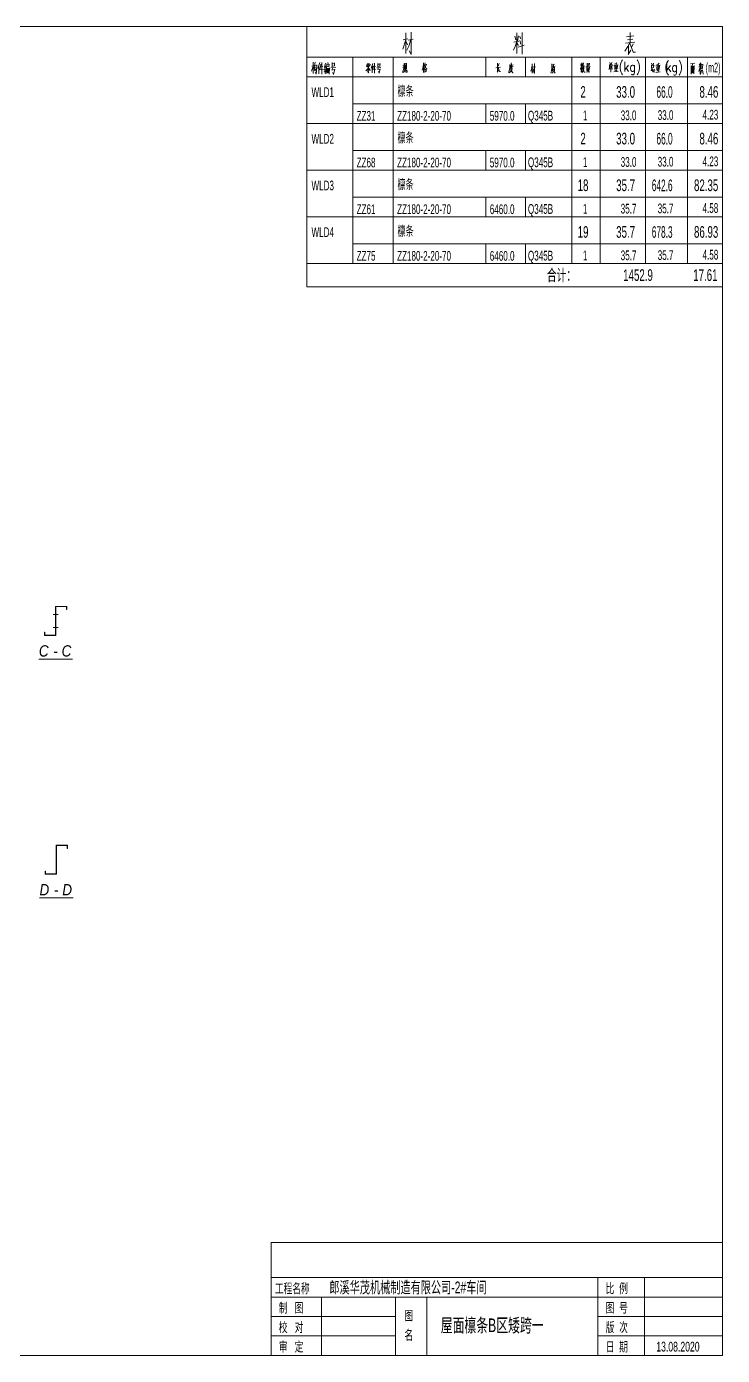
# Model space of a CAD drawing. Extents: x 857 to 4439, y -1249 to 4637.
# Drawn here: x 2427.2 to 2641.8, y 4227.2 to 4637.2 of the extents above; entities that cross this region are included whole.
import ezdxf

# ---------------------------------------------------------------- set-up
doc = ezdxf.new("R2010")
doc.units = 0
doc.header["$LTSCALE"] = 1000
doc.header["$MEASUREMENT"] = 0
doc.linetypes.add('XKITLINE00', pattern=[0])
for name, color, linetype, lineweight in [('Bolt', 7, 'Continuous', 0), ('DrawingSheet', 5, 'Continuous', 0), ('OtherObjectType', 1, 'Continuous', 0), ('Part', 2, 'Continuous', 0)]:
    doc.layers.add(name, color=color, linetype=linetype, lineweight=lineweight)
doc.styles.add('Arial Italic', font='ariali.ttf')
doc.styles.add('宋体', font='arial.ttf')

# ---------------------------------------------------------------- blocks, each defined once
blk = doc.blocks.new('屋面檩条B区矮跨一')
at = {"layer": 'Bolt', "color": 3, "linetype": 'XKITLINE00', "lineweight": 0}
for p, q in [((383.36, 233.97), (383.46, 233.97)), ((382.66, 233.62), (384.16, 233.62)), ((382.66, 229.62), (384.16, 229.62)), ((383.36, 233.27), (383.46, 233.27)), ((383.36, 229.97), (383.46, 229.97)), ((383.36, 229.27), (383.46, 229.27))]:
    blk.add_line(p, q, dxfattribs=at)
at = {"layer": 'DrawingSheet', "color": 5, "linetype": 'XKITLINE00', "lineweight": 0}
for p, q in [((589, 415), (5, 415)), ((589, 5), (589, 415)), ((5, 5), (589, 5))]:
    blk.add_line(p, q, dxfattribs=at)
at = {"layer": 'OtherObjectType', "color": 6, "linetype": 'XKITLINE00', "lineweight": 0}
for p, q in [((460.84, 415), (460.84, 399.52)), ((460.84, 405.52), (589, 405.52)), ((475, 405.52), (475, 399.52)), ((487.48, 405.52), (487.48, 399.52)), ((516.04, 405.52), (516.04, 399.52)), ((528.28, 405.52), (528.28, 399.52)), ((542.56, 405.52), (542.56, 399.52)), ((551.32, 405.52), (551.32, 399.52)), ((565.24, 405.52), (565.24, 399.52)), ((578.2, 405.52), (578.2, 399.52)), ((460.84, 399.52), (460.84, 391.12)), ((589, 399.52), (460.84, 399.52)), ((475, 399.52), (475, 391.12)), ((487.48, 399.52), (487.48, 391.12)), ((542.56, 399.52), (542.56, 391.12)), ((551.32, 399.52), (551.32, 391.12)), ((565.24, 399.52), (565.24, 391.12)), ((578.2, 399.52), (578.2, 391.12)), ((460.84, 391.12), (460.84, 385.12)), ((475, 391.12), (475, 385.12)), ((475, 391.12), (589, 391.12)), ((487.48, 391.12), (487.48, 385.12)), ((516.04, 391.12), (516.04, 385.12)), ((528.28, 391.12), (528.28, 385.12)), ((542.56, 391.12), (542.56, 385.12)), ((551.32, 391.12), (551.32, 385.12)), ((565.24, 391.12), (565.24, 385.12)), ((578.2, 391.12), (578.2, 385.12)), ((460.84, 385.12), (460.84, 376.72)), ((589, 385.12), (460.84, 385.12)), ((475, 385.12), (589, 385.12)), ((475, 385.12), (475, 376.72)), ((487.48, 385.12), (487.48, 376.72)), ((542.56, 385.12), (542.56, 376.72)), ((551.32, 385.12), (551.32, 376.72)), ((565.24, 385.12), (565.24, 376.72)), ((578.2, 385.12), (578.2, 376.72)), ((460.84, 376.72), (460.84, 370.72)), ((475, 376.72), (475, 370.72)), ((475, 376.72), (589, 376.72)), ((487.48, 376.72), (487.48, 370.72)), ((516.04, 376.72), (516.04, 370.72)), ((528.28, 376.72), (528.28, 370.72)), ((542.56, 376.72), (542.56, 370.72)), ((551.32, 376.72), (551.32, 370.72)), ((565.24, 376.72), (565.24, 370.72)), ((578.2, 376.72), (578.2, 370.72)), ((460.84, 370.72), (460.84, 362.32)), ((589, 370.72), (460.84, 370.72)), ((475, 370.72), (589, 370.72)), ((475, 370.72), (475, 362.32)), ((487.48, 370.72), (487.48, 362.32)), ((542.56, 370.72), (542.56, 362.32)), ((551.32, 370.72), (551.32, 362.32)), ((565.24, 370.72), (565.24, 362.32)), ((578.2, 370.72), (578.2, 362.32)), ((460.84, 362.32), (460.84, 356.32)), ((475, 362.32), (475, 356.32)), ((475, 362.32), (589, 362.32)), ((487.48, 362.32), (487.48, 356.32)), ((516.04, 362.32), (516.04, 356.32)), ((528.28, 362.32), (528.28, 356.32)), ((542.56, 362.32), (542.56, 356.32)), ((551.32, 362.32), (551.32, 356.32)), ((565.24, 362.32), (565.24, 356.32)), ((578.2, 362.32), (578.2, 356.32)), ((460.84, 356.32), (460.84, 347.92)), ((589, 356.32), (460.84, 356.32)), ((475, 356.32), (589, 356.32)), ((475, 356.32), (475, 347.92)), ((487.48, 356.32), (487.48, 347.92)), ((542.56, 356.32), (542.56, 347.92)), ((551.32, 356.32), (551.32, 347.92)), ((565.24, 356.32), (565.24, 347.92)), ((578.2, 356.32), (578.2, 347.92)), ((460.84, 347.92), (460.84, 341.92)), ((475, 347.92), (475, 341.92)), ((475, 347.92), (589, 347.92)), ((487.48, 347.92), (487.48, 341.92)), ((516.04, 347.92), (516.04, 341.92)), ((528.28, 347.92), (528.28, 341.92)), ((542.56, 347.92), (542.56, 341.92)), ((551.32, 347.92), (551.32, 341.92)), ((565.24, 347.92), (565.24, 341.92)), ((578.2, 347.92), (578.2, 341.92)), ((460.84, 341.92), (460.84, 334.72)), ((460.84, 341.92), (589, 341.92)), ((475, 341.92), (589, 341.92)), ((460.84, 334.72), (589, 334.72))]:
    blk.add_line(p, q, dxfattribs=at)
at = {"layer": 'OtherObjectType', "color": 2, "linetype": 'XKITLINE00', "lineweight": 0}
for p, q in [((490.48, 408.07), (491.35, 410.89)), ((491.96, 411.21), (490.57, 410.89)), ((491.35, 406.74), (491.35, 413.07)), ((491.87, 409.41), (491.35, 410.45)), ((492.14, 410.83), (493.59, 411.12)), ((492.92, 410.98), (492.25, 408.97)), ((493.04, 413.27), (493.04, 406.36)), ((524.73, 410.22), (526.24, 410.51)), ((525.02, 412.02), (525.26, 410.89)), ((525.63, 410.37), (525.14, 408.89)), ((525.63, 413.07), (525.63, 406.65)), ((525.63, 410.08), (526.07, 409.12)), ((526.13, 412.17), (525.81, 410.45)), ((526.48, 412.08), (526.74, 411.21)), ((526.48, 410.69), (526.79, 409.55)), ((527.2, 406.51), (527.2, 413.13)), ((562.04, 410.22), (559.07, 409.84)), ((559.45, 411.88), (561.69, 412.17)), ((559.74, 410.89), (561.37, 411.12)), ((560.53, 413.13), (560.53, 410.08)), ((492.25, 408.97), (491.7, 407.7)), ((493.04, 406.36), (492.43, 407.55)), ((525.14, 408.89), (524.62, 407.7)), ((526.01, 408.6), (527.87, 409.26)), ((559.86, 408.89), (558.9, 407.46)), ((560.47, 409.99), (559.86, 408.89)), ((559.97, 406.42), (560.76, 407.7)), ((560.09, 409.12), (560.09, 406.59)), ((560.47, 409.84), (561.48, 407.09)), ((561.51, 409.64), (560.96, 408.51)), ((561.48, 407.09), (562.15, 407.09)), ((449.8, 39.8), (589, 39.8)), ((449.8, 39.8), (449.8, 5)), ((589, 39.8), (589, 5)), ((449.8, 5), (589, 5))]:
    blk.add_line(p, q, dxfattribs=at)
at = {"layer": 'OtherObjectType', "color": 4, "linetype": 'XKITLINE00', "lineweight": 0}
for p, q in [((462.28, 401.29), (462.76, 402.8)), ((463.09, 402.95), (462.34, 402.8)), ((462.76, 403.98), (462.76, 400.49)), ((462.76, 402.47), (463, 402.16)), ((463.03, 402.08), (463.23, 402.87)), ((463.17, 401.52), (463.44, 402.54)), ((463.23, 402.87), (463.42, 403.98)), ((463.23, 402.91), (463.93, 403.07)), ((463.67, 401.36), (463.48, 401.9)), ((463.93, 403.22), (463.83, 401.44)), ((464.82, 403.9), (464.2, 402.08)), ((464.58, 403.14), (464.58, 400.39)), ((465.03, 402.58), (464.84, 401.87)), ((465.11, 403.41), (465.03, 402.58)), ((465.05, 402.58), (465.82, 402.7)), ((465.42, 403.94), (465.42, 400.28)), ((466.21, 402.39), (466.6, 402.58)), ((466.71, 401.9), (466.21, 401.6)), ((466.6, 403.74), (466.27, 402.43)), ((466.71, 402.87), (466.27, 401.63)), ((466.93, 401.9), (466.81, 401.21)), ((466.98, 403.55), (466.93, 401.9)), ((467.7, 402.7), (466.95, 402.58)), ((466.98, 400.53), (466.95, 402.23)), ((466.98, 403.22), (467.66, 403.34)), ((466.98, 402.04), (467.78, 402.16)), ((467.25, 402.04), (467.25, 400.72)), ((467.27, 403.94), (467.44, 403.48)), ((467.49, 400.72), (467.53, 402.12)), ((467.7, 403.41), (467.64, 402.7)), ((467.82, 402.23), (467.76, 400.36)), ((468.2, 402.27), (469.75, 402.43)), ((468.65, 403.9), (468.65, 402.62)), ((468.65, 403.59), (469.36, 403.72)), ((469.42, 402.87), (468.65, 402.8)), ((468.76, 402.31), (468.65, 401.63)), ((469.44, 401.87), (469.09, 400.24)), ((469.42, 403.82), (469.36, 402.87)), ((479.51, 401.9), (479.08, 401.35)), ((479.31, 403.35), (479.22, 402.73)), ((479.29, 403.16), (480.36, 403.31)), ((479.39, 402.85), (479.66, 402.92)), ((479.39, 402.56), (479.66, 402.61)), ((479.41, 403.48), (480.2, 403.62)), ((479.83, 402.5), (479.51, 401.9)), ((479.7, 401.99), (479.85, 401.7)), ((479.8, 403.52), (479.8, 402.59)), ((479.8, 402.38), (480.4, 401.57)), ((479.93, 402.92), (480.2, 402.98)), ((479.93, 402.61), (480.2, 402.69)), ((480.38, 403.41), (480.28, 402.92)), ((481.21, 403.64), (480.71, 402.13)), ((481.02, 403.02), (481.02, 400.74)), ((481.26, 402.2), (481.13, 401.6)), ((481.19, 401.76), (482.16, 401.9)), ((481.34, 402.89), (481.26, 402.2)), ((481.42, 402.56), (482.06, 402.65)), ((481.71, 403.68), (481.71, 400.64)), ((482.41, 402.28), (483.69, 402.42)), ((483.42, 401.86), (482.74, 401.72)), ((482.78, 403.64), (482.78, 402.59)), ((482.78, 403.39), (483.4, 403.45)), ((483.42, 402.79), (482.78, 402.73)), ((482.87, 402.32), (482.78, 401.76)), ((483.45, 401.96), (483.15, 400.6)), ((483.42, 403.58), (483.38, 402.79)), ((491.02, 402.43), (490.4, 402.31)), ((490.46, 402.89), (490.98, 402.99)), ((490.75, 402.29), (490.59, 401.4)), ((490.71, 402.08), (490.96, 401.52)), ((490.81, 403.57), (490.75, 402.29)), ((491.23, 401.9), (490.98, 401.21)), ((491.11, 403.72), (491.11, 401.96)), ((491.6, 403.55), (491.11, 403.49)), ((491.37, 403.1), (491.23, 401.9)), ((491.39, 402.14), (491.39, 401.07)), ((491.56, 401.96), (491.6, 403.69)), ((496.79, 402.74), (496.44, 401.54)), ((496.5, 402.74), (497, 402.87)), ((496.79, 403.82), (496.79, 400.88)), ((496.79, 403.72), (496.79, 400.84)), ((496.79, 402.54), (496.96, 402.14)), ((497.27, 402.33), (496.9, 401.73)), ((497.31, 403.82), (497.06, 402.7)), ((497.19, 403.22), (497.66, 403.34)), ((497.21, 401.94), (497.21, 400.84)), ((497.21, 401.81), (497.64, 401.87)), ((497.23, 402.97), (497.74, 401.94)), ((497.41, 402.66), (497.27, 402.33)), ((497.7, 403.4), (497.41, 402.66)), ((497.64, 401.96), (497.62, 401.15)), ((497.74, 401.94), (497.93, 401.94)), ((519.16, 402.27), (520.53, 402.46)), ((519.61, 403.66), (519.61, 401.01)), ((519.95, 403.1), (519.61, 402.64)), ((519.8, 402.33), (520.26, 401.11)), ((520.19, 403.58), (519.95, 403.1)), ((523.42, 402.31), (523.26, 401.3)), ((523.46, 403.33), (523.42, 402.31)), ((523.46, 403.06), (524.44, 403.24)), ((523.48, 402.54), (524.44, 402.66)), ((523.65, 401.84), (524.15, 401.94)), ((523.73, 403.06), (523.73, 402.08)), ((523.73, 402.17), (524.13, 402.23)), ((523.81, 403.8), (523.92, 403.26)), ((524.06, 401.57), (524.17, 402.04)), ((524.08, 402.23), (524.1, 403.1)), ((529.96, 401.23), (530.37, 402.49)), ((530.64, 402.63), (530.02, 402.49)), ((530.37, 400.63), (530.37, 403.46)), ((530.58, 401.84), (530.37, 402.3)), ((530.7, 402.45), (531.35, 402.59)), ((531.04, 402.41), (530.75, 401.52)), ((531.1, 403.56), (531.1, 400.48)), ((536.39, 402.26), (536.31, 401.47)), ((536.41, 403.46), (536.39, 402.26)), ((537.26, 403.42), (536.41, 403.13)), ((536.46, 402.59), (537.45, 402.82)), ((536.62, 402.36), (536.62, 401.27)), ((537.2, 402.26), (536.62, 402.13)), ((536.93, 401.87), (536.85, 401.27)), ((536.89, 402.2), (536.91, 403.19)), ((537.24, 402.44), (537.2, 401.23)), ((545.61, 402.89), (545.2, 402)), ((545.28, 402.85), (545.99, 402.99)), ((545.28, 401.79), (545.78, 401.96)), ((545.37, 403.51), (545.49, 403.05)), ((545.59, 402.2), (545.43, 401.5)), ((545.61, 403.78), (545.61, 402.25)), ((545.61, 402.81), (545.9, 402.39)), ((545.82, 402.16), (545.72, 401.58)), ((545.86, 403.61), (545.76, 402.95)), ((546.03, 402.76), (545.9, 402.14)), ((545.95, 402.39), (546.36, 400.98)), ((546.11, 403.16), (546.03, 402.76)), ((546.03, 402.76), (546.52, 402.85)), ((546.23, 401.96), (546.09, 401.36)), ((546.17, 403.78), (546.11, 403.16)), ((546.3, 402.81), (546.23, 401.96)), ((546.85, 402.56), (548.22, 402.66)), ((547.23, 402.43), (547.23, 401.54)), ((547.23, 402.25), (547.95, 402.33)), ((547.25, 403.74), (547.25, 402.8)), ((547.25, 403.55), (547.95, 403.61)), ((547.25, 403.22), (547.85, 403.28)), ((547.95, 402.99), (547.25, 402.93)), ((547.33, 401.96), (547.81, 402)), ((547.58, 402.29), (547.58, 400.98)), ((547.97, 403.69), (547.93, 402.99)), ((547.97, 402.43), (547.93, 401.69)), ((553.84, 401.82), (555.23, 401.98)), ((554.19, 403.28), (554.19, 402.11)), ((554.94, 403.22), (554.19, 403.1)), ((554.19, 402.21), (554.98, 402.31)), ((554.27, 403.88), (554.44, 403.31)), ((554.29, 402.71), (554.85, 402.77)), ((554.58, 400.95), (554.58, 403.14)), ((554.85, 403.89), (554.63, 403.22)), ((554.96, 403.28), (554.9, 402.31)), ((555.49, 403), (556.88, 403.22)), ((556.2, 403.57), (555.76, 403.37)), ((555.78, 402.85), (555.83, 401.73)), ((555.81, 402.71), (556.61, 402.81)), ((556.67, 402.02), (555.83, 401.92)), ((555.87, 402.31), (556.47, 402.38)), ((556.49, 403.84), (556.2, 403.57)), ((556.2, 403.57), (556.2, 401.09)), ((556.65, 402.98), (556.57, 402.06)), ((557.54, 403.41), (557.42, 402.69)), ((557.42, 402.69), (557.42, 402.13)), ((557.42, 402.13), (557.54, 401.42)), ((557.75, 403.97), (557.54, 403.41)), ((557.96, 404.42), (557.75, 403.97)), ((558.18, 404.69), (557.96, 404.42)), ((558.93, 404.13), (558.93, 401.13)), ((560, 403.12), (558.93, 401.69)), ((559.36, 402.27), (560.09, 401.13)), ((560.75, 402.69), (560.63, 402.27)), ((560.63, 402.27), (560.63, 401.98)), ((560.63, 401.98), (560.75, 401.55)), ((560.96, 402.98), (560.75, 402.69)), ((561.18, 403.12), (560.96, 402.98)), ((561.49, 403.12), (561.18, 403.12)), ((561.7, 402.98), (561.49, 403.12)), ((561.91, 402.69), (561.7, 402.98)), ((561.91, 403.12), (561.91, 400.84)), ((562.67, 404.69), (562.88, 404.42)), ((562.88, 404.42), (563.09, 403.97)), ((563.09, 403.97), (563.31, 403.41)), ((563.31, 403.41), (563.42, 402.69)), ((563.42, 402.13), (563.31, 401.42)), ((563.42, 402.69), (563.42, 402.13)), ((567.16, 401.8), (567.04, 401.32)), ((567.16, 403.66), (567.35, 403.19)), ((567.16, 401.9), (567.41, 401.34)), ((567.18, 403.06), (567.18, 402.09)), ((567.18, 402.92), (567.84, 403.02)), ((567.8, 402.4), (567.18, 402.3)), ((567.43, 402.03), (567.66, 401.66)), ((567.78, 403.68), (567.62, 403.02)), ((567.84, 403.1), (567.78, 402.4)), ((567.91, 401.9), (568.13, 401.43)), ((568.46, 402.88), (569.83, 403.1)), ((569.17, 403.45), (568.73, 403.25)), ((568.75, 402.73), (568.81, 401.61)), ((568.77, 402.59), (569.56, 402.69)), ((569.64, 401.9), (568.81, 401.8)), ((568.84, 402.19), (569.44, 402.26)), ((569.46, 403.72), (569.17, 403.45)), ((569.17, 403.45), (569.17, 400.97)), ((569.62, 402.86), (569.54, 401.94)), ((571.69, 403.29), (571.59, 402.57)), ((571.59, 402.57), (571.59, 402.01)), ((571.59, 402.01), (571.69, 401.3)), ((571.9, 403.85), (571.69, 403.29)), ((571.88, 404.01), (571.88, 401.01)), ((572.97, 403), (571.88, 401.57)), ((572.13, 404.3), (571.9, 403.85)), ((572.35, 404.57), (572.13, 404.3)), ((572.31, 402.15), (573.06, 401.01)), ((573.7, 402.57), (573.61, 402.15)), ((573.61, 402.15), (573.61, 401.86)), ((573.61, 401.86), (573.7, 401.43)), ((573.92, 402.86), (573.7, 402.57)), ((574.13, 403), (573.92, 402.86)), ((574.46, 403), (574.13, 403)), ((574.67, 402.86), (574.46, 403)), ((574.88, 402.57), (574.67, 402.86)), ((574.88, 403), (574.88, 400.72)), ((575.64, 404.57), (575.85, 404.3)), ((575.85, 404.3), (576.06, 403.85)), ((576.06, 403.85), (576.28, 403.29)), ((576.28, 403.29), (576.37, 402.57)), ((576.37, 402.01), (576.28, 401.3)), ((576.37, 402.57), (576.37, 402.01)), ((580.45, 403.66), (579.16, 403.46)), ((579.34, 402.92), (579.36, 400.36)), ((580.28, 402.74), (579.34, 402.58)), ((579.63, 402.62), (579.63, 400.74)), ((579.88, 402.16), (579.63, 402.08)), ((579.7, 402.66), (579.81, 403.58)), ((579.97, 402.66), (579.95, 400.78)), ((580.22, 400.4), (580.31, 402.96)), ((581.93, 401.82), (581.7, 401.12)), ((581.76, 402.54), (582.35, 402.7)), ((582.3, 403.84), (581.83, 403.12)), ((582.1, 402.54), (581.93, 401.82)), ((582.1, 403.42), (582.1, 400.28)), ((582.1, 402.32), (582.33, 401.86)), ((582.47, 403.46), (582.47, 401.86)), ((582.47, 403.16), (582.92, 403.3)), ((582.92, 402.12), (582.47, 402)), ((582.94, 403.38), (582.89, 402.12)), ((463.56, 401.63), (463.09, 401.48)), ((463.71, 400.36), (463.42, 400.99)), ((463.83, 401.44), (463.71, 400.36)), ((464.78, 401.63), (465.94, 401.79)), ((466.21, 400.92), (466.71, 401.44)), ((466.81, 401.21), (466.54, 400.45)), ((467.16, 401.4), (467.64, 401.48)), ((467.76, 400.36), (467.64, 400.69)), ((469.42, 401.75), (468.59, 401.6)), ((469.09, 400.24), (468.82, 400.88)), ((479.58, 401.47), (480.05, 401.57)), ((479.6, 401.16), (480.01, 400.7)), ((480.11, 401.63), (479.78, 400.97)), ((480.4, 401.57), (480.49, 401.57)), ((483.15, 400.6), (482.93, 401.12)), ((490.59, 401.4), (490.36, 400.8)), ((490.98, 401.21), (490.67, 400.84)), ((491.39, 401.07), (491.46, 400.94)), ((491.46, 400.94), (491.75, 400.94)), ((491.75, 400.94), (491.73, 401.63)), ((497.21, 401.07), (497.66, 401.15)), ((519.95, 401.51), (519.53, 400.91)), ((520.26, 401.11), (520.53, 401.15)), ((523.26, 401.3), (523.07, 400.78)), ((523.28, 400.72), (523.9, 401.28)), ((523.65, 401.67), (524.35, 400.72)), ((523.9, 401.28), (524.06, 401.57)), ((524.35, 400.72), (524.5, 400.72)), ((530.75, 401.52), (530.5, 400.96)), ((531.1, 400.48), (530.83, 401)), ((536.31, 401.47), (536.12, 400.67)), ((536.72, 400.87), (536.44, 400.58)), ((536.85, 401.27), (536.72, 400.87)), ((536.97, 401.27), (537.41, 400.62)), ((545.57, 401.17), (545.34, 400.9)), ((545.43, 401.5), (545.86, 401.17)), ((545.72, 401.58), (545.57, 401.17)), ((546.09, 401.36), (545.78, 400.84)), ((546.36, 400.98), (546.57, 400.98)), ((546.92, 400.9), (548.12, 400.99)), ((547.16, 401.3), (547.95, 401.36)), ((547.95, 401.69), (547.23, 401.63)), ((556.88, 401.13), (555.52, 400.99)), ((556.57, 401.55), (555.81, 401.46)), ((557.54, 401.42), (557.75, 400.84)), ((557.75, 400.84), (557.96, 400.41)), ((557.96, 400.41), (558.18, 400.12)), ((560.75, 401.55), (560.96, 401.26)), ((560.96, 401.26), (561.18, 401.13)), ((561.18, 400.12), (560.96, 400.27)), ((561.18, 401.13), (561.49, 401.13)), ((561.49, 400.12), (561.18, 400.12)), ((561.49, 401.13), (561.7, 401.26)), ((561.7, 400.27), (561.49, 400.12)), ((561.7, 401.26), (561.91, 401.55)), ((561.82, 400.41), (561.7, 400.27)), ((561.91, 400.84), (561.82, 400.41)), ((562.88, 400.41), (562.67, 400.12)), ((563.09, 400.84), (562.88, 400.41)), ((563.31, 401.42), (563.09, 400.84)), ((567.41, 401.34), (567.62, 401.06)), ((567.62, 401.06), (567.95, 400.91)), ((567.95, 400.91), (567.86, 401.51)), ((569.83, 401.01), (568.5, 400.87)), ((569.54, 401.43), (568.77, 401.34)), ((571.69, 401.3), (571.9, 400.72)), ((571.9, 400.72), (572.13, 400.29)), ((572.13, 400.29), (572.35, 400)), ((573.7, 401.43), (573.92, 401.14)), ((573.92, 401.14), (574.13, 401.01)), ((574.13, 400), (573.92, 400.15)), ((574.13, 401.01), (574.46, 401.01)), ((574.46, 400), (574.13, 400)), ((574.46, 401.01), (574.67, 401.14)), ((574.67, 400.15), (574.46, 400)), ((574.67, 401.14), (574.88, 401.43)), ((574.79, 400.29), (574.67, 400.15)), ((574.88, 400.72), (574.79, 400.29)), ((575.85, 400.29), (575.64, 400)), ((576.06, 400.72), (575.85, 400.29)), ((576.28, 401.3), (576.06, 400.72)), ((579.36, 400.66), (580.22, 400.82)), ((579.63, 401.48), (579.88, 401.58)), ((582.58, 401.58), (582.25, 400.24)), ((582.85, 401.62), (583.05, 400.36))]:
    blk.add_line(p, q, dxfattribs=at)
at = {"layer": 'OtherObjectType', "color": 1, "linetype": 'XKITLINE00', "lineweight": 0}
for p, q in [((378.21, 219.87), (388.6, 219.87)), ((378.41, 146.19), (388.8, 146.19))]:
    blk.add_line(p, q, dxfattribs=at)
at = {"layer": 'OtherObjectType', "color": 3, "linetype": 'XKITLINE00', "lineweight": 0}
for p, q in [((449.8, 29), (589, 29)), ((550.6, 29), (550.6, 5)), ((565, 29), (565, 5)), ((449.8, 23), (589, 23)), ((465.4, 23), (465.4, 5)), ((488.2, 23), (488.2, 5)), ((497.8, 23), (497.8, 5)), ((449.8, 17), (488.2, 17)), ((550.6, 17), (589, 17)), ((449.8, 11), (488.2, 11)), ((550.6, 11), (589, 11))]:
    blk.add_line(p, q, dxfattribs=at)
at = {"layer": 'Part', "color": 2, "linetype": 'XKITLINE00', "lineweight": 0}
for p, q in [((386.86, 236.12), (383.36, 236.12)), ((383.36, 236.12), (383.36, 227.22)), ((383.46, 227.12), (383.46, 236.02)), ((383.46, 236.02), (386.76, 236.02)), ((386.76, 236.02), (386.76, 235.12)), ((386.76, 235.12), (386.86, 235.12)), ((386.86, 235.12), (386.86, 236.12)), ((380.06, 228.12), (379.96, 228.12)), ((379.96, 228.12), (379.96, 227.12)), ((379.96, 227.12), (383.46, 227.12)), ((380.06, 227.22), (380.06, 228.12)), ((383.36, 227.22), (380.06, 227.22)), ((387.05, 162.44), (383.55, 162.44)), ((383.55, 162.44), (383.55, 153.54)), ((383.65, 153.44), (383.65, 162.34)), ((383.65, 162.34), (386.95, 162.34)), ((386.95, 162.34), (386.95, 161.44)), ((386.95, 161.44), (387.05, 161.44)), ((387.05, 161.44), (387.05, 162.44)), ((380.25, 154.44), (380.15, 154.44)), ((380.15, 154.44), (380.15, 153.44)), ((380.15, 153.44), (383.65, 153.44)), ((380.25, 153.54), (380.25, 154.44)), ((383.55, 153.54), (380.25, 153.54))]:
    blk.add_line(p, q, dxfattribs=at)
at = {"layer": 'OtherObjectType', "color": 4, "style": '宋体'}
for s, height, width, p in [('(m2)', 3, 0.51, (583.84, 400.84)), ('2', 3.6, 0.595, (545.2, 393.04)), ('33.0', 3.6, 0.595, (556.24, 393.04)), ('8.46', 3.6, 0.595, (581.92, 393.04)), ('2', 3.6, 0.595, (545.2, 378.64)), ('33.0', 3.6, 0.595, (556.24, 378.64)), ('8.46', 3.6, 0.595, (581.92, 378.64)), ('18', 3.6, 0.595, (544.36, 364.24)), ('35.7', 3.6, 0.595, (556.24, 364.24)), ('82.35', 3.6, 0.595, (580.24, 364.24)), ('19', 3.6, 0.595, (544.36, 349.84)), ('35.7', 3.6, 0.595, (556.24, 349.84)), ('86.93', 3.6, 0.595, (580.24, 349.84)), ('工程名称', 3, 0.6375, (451, 24.2)), ('比  例', 3, 0.6375, (553, 24.2)), ('制   图', 3, 0.6375, (452.2, 18.2)), ('图  号', 3, 0.6375, (553, 18.2)), ('图', 3, 0.6375, (490.96, 15.8)), ('校   对', 3, 0.6375, (452.2, 12.2)), ('名', 3, 0.6375, (490.96, 9.8)), ('版  次', 3, 0.6375, (553, 12.2)), ('审   定', 3, 0.6375, (452.2, 6.2)), ('日  期', 3, 0.6375, (553, 6.2))]:
    blk.add_text(s, height=height, dxfattribs=dict(at, width=width)).set_placement(p)
at = {"layer": 'OtherObjectType', "color": 7, "style": '宋体'}
for s, height, width, p in [('WLD1', 3, 0.595, (462.28, 393.28)), ('檩条', 3, 0.595, (488.8, 393.64)), ('ZZ31', 3, 0.595, (476.2, 385.96)), ('ZZ180-2-20-70', 3, 0.595, (488.68, 385.96)), ('5970.0', 3, 0.595, (517.27, 385.95)), ('Q345B', 3, 0.595, (529.03, 386.02)), ('1', 3, 0.595, (545.98, 386.08)), ('33.0', 3, 0.595, (557.64, 386.12)), ('33.0', 3, 0.595, (569.05, 386.2)), ('4.23', 3, 0.595, (582.88, 386.32)), ('WLD2', 3, 0.595, (462.28, 378.88)), ('檩条', 3, 0.595, (488.8, 379.24)), ('ZZ68', 3, 0.595, (476.2, 371.56)), ('ZZ180-2-20-70', 3, 0.595, (488.68, 371.56)), ('5970.0', 3, 0.595, (517.27, 371.55)), ('Q345B', 3, 0.595, (529.03, 371.62)), ('1', 3, 0.595, (545.98, 371.68)), ('33.0', 3, 0.595, (557.64, 371.72)), ('33.0', 3, 0.595, (569.05, 371.8)), ('4.23', 3, 0.595, (582.88, 371.92)), ('WLD3', 3, 0.595, (462.28, 364.48)), ('檩条', 3, 0.595, (488.8, 364.84)), ('ZZ61', 3, 0.595, (476.2, 357.16)), ('ZZ180-2-20-70', 3, 0.595, (488.68, 357.16)), ('6460.0', 3, 0.595, (517.27, 357.15)), ('Q345B', 3, 0.595, (529.03, 357.22)), ('1', 3, 0.595, (545.98, 357.28)), ('35.7', 3, 0.595, (557.64, 357.32)), ('35.7', 3, 0.595, (569.05, 357.4)), ('4.58', 3, 0.595, (582.88, 357.52)), ('WLD4', 3, 0.595, (462.28, 350.08)), ('檩条', 3, 0.595, (488.8, 350.44)), ('ZZ75', 3, 0.595, (476.2, 342.76)), ('ZZ180-2-20-70', 3, 0.595, (488.68, 342.76)), ('6460.0', 3, 0.595, (517.27, 342.75)), ('Q345B', 3, 0.595, (529.03, 342.82)), ('1', 3, 0.595, (545.98, 342.88)), ('35.7', 3, 0.595, (557.64, 342.92)), ('35.7', 3, 0.595, (569.05, 343)), ('4.58', 3, 0.595, (582.88, 343.12)), ('合计：', 3.6, 0.595, (534.88, 336.52)), ('郎溪华茂机械制造有限公司-2#车间', 3.6, 0.6375, (467.8, 24.2)), ('屋面檩条B区矮跨一', 4.2, 0.6375, (502.15, 12.2)), ('13.08.2020', 3, 0.6375, (568.6, 6.2))]:
    blk.add_text(s, height=height, dxfattribs=dict(at, width=width)).set_placement(p)
at = {"layer": 'OtherObjectType', "color": 6, "style": '宋体'}
for s, width, p in [('66.0', 0.51, (568.66, 393.01)), ('66.0', 0.51, (568.66, 378.61)), ('642.6', 0.51, (567.22, 364.21)), ('678.3', 0.51, (567.22, 349.81)), ('1452.9', 0.595, (558.4, 336.52)), ('17.61', 0.595, (580, 336.52))]:
    blk.add_text(s, height=3.6, dxfattribs=dict(at, width=width)).set_placement(p)
at = {"layer": 'OtherObjectType', "color": 1, "style": 'Arial Italic', "width": 0.85}
for s, p in [('C', (378.21, 220.62)), ('-', (382.63, 220.62)), ('C', (385.23, 220.62)), ('D', (378.41, 146.94)), ('-', (382.83, 146.94)), ('D', (385.43, 146.94))]:
    blk.add_text(s, height=3.5, dxfattribs=at).set_placement(p)

msp = doc.modelspace()

# ---------------------------------------------------------------- block references
msp.add_blockref('屋面檩条B区矮跨一', (2052.82, 4222.21))

doc.saveas('drawing.dxf')
